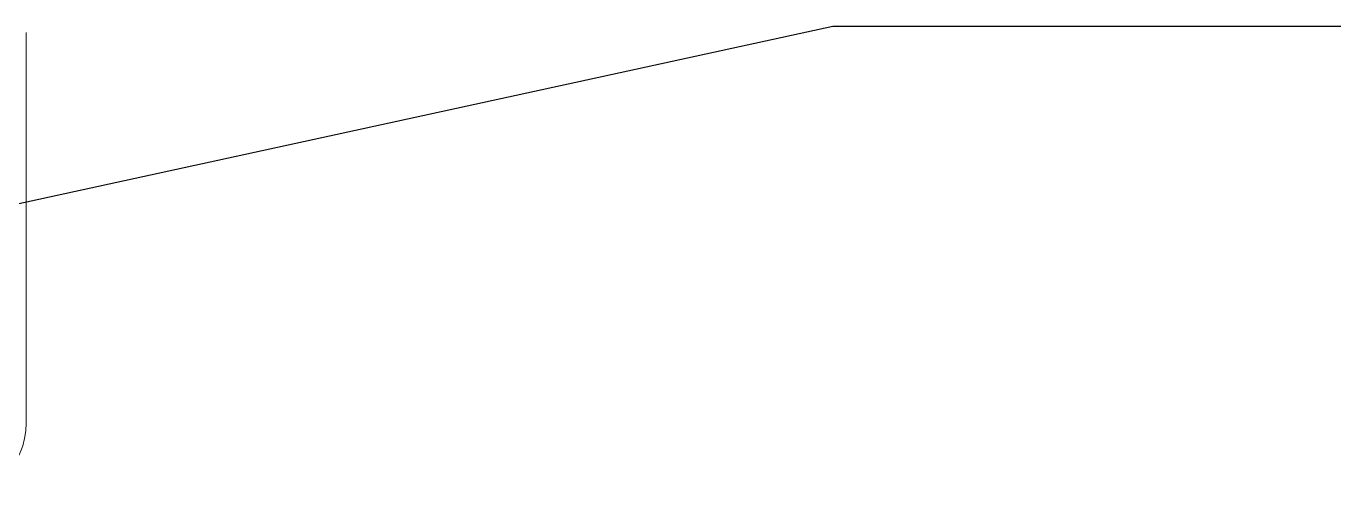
# Model space of a CAD drawing. Header units: inches. Extents: x 0 to 34.2, y 0 to 22.
# Drawn here: x 9.481 to 11.558, y 9.25 to 10 of the extents above; entities that cross this region are included whole.
import ezdxf
from ezdxf.enums import TextEntityAlignment as Align

# ---------------------------------------------------------------- set-up
doc = ezdxf.new("R2010")
doc.units = ezdxf.units.IN
doc.header["$MEASUREMENT"] = 0
doc.layers.add('SYMS', color=7, linetype='Continuous')
doc.layers.add('WHT_16AWG', color=7, linetype='Continuous')
doc.styles.add('WD', font='romans.shx', dxfattribs={"height": 0.185})

# ---------------------------------------------------------------- blocks, each defined once
blk = doc.blocks.new('HDV1_PROG_PORT')
at = {"color": 7, "linetype": 'Continuous', "lineweight": 15}
blk.add_line((2.1686, 0.1201), (2.1686, 0.7401), dxfattribs=at)
blk.add_arc((2.0486, 0.1201), 0.12, 270, 0, dxfattribs=at)
at = {"style": 'WD', "width": 0.7}
for tag, p in [('INST', (1.0625, 2.2321)), ('LOC', (1.0625, 2.0625)), ('DESC1', (1.0625, 1.9062)), ('DESC2', (1.0625, 1.75)), ('DESC3', (1.0625, 1.6021)), ('XREF', (1.0625, -0.4375))]:
    blk.add_attdef(tag, text='', height=0.125, dxfattribs=at).set_placement(p, align=Align.CENTER)
at = {"style": 'WD'}
blk.add_attdef('TAG1', text='', height=0.125, dxfattribs=at).set_placement((1.0625, 1.4375), align=Align.CENTER)
at = {"style": 'WD', "width": 0.8}
for tag, p in [('TERM03', (1.375, 0.5625)), ('TERM01', (1.25, 0.3125)), ('TERM02', (1.5, 0.3125))]:
    blk.add_attdef(tag, text='', height=0.125, dxfattribs=at).set_placement(p, align=Align.MIDDLE_LEFT)
at = {"style": 'WD'}
for tag, p, height, flags in [('X0TERM03', (1.3125, 0.5625), 0.005, 1), ('X0TERM01', (1.1875, 0.3125), 0.005, 1), ('X0TERM02', (1.4375, 0.3125), 0.005, 1), ('FAMILY', (1.4547, -0.0977), 0.01, 9)]:
    blk.add_attdef(tag, p, '', height=height, dxfattribs=dict(at, flags=flags))
at = {"style": 'WD', "flags": 9}
for tag, p in [('CAT', (1.4797, -0.1418)), ('MFG', (1.4778, -0.1613)), ('ASSYCODE', (1.48, -0.1786))]:
    blk.add_attdef(tag, text='', height=0.01, dxfattribs=at).set_placement(p, align=Align.CENTER)

msp = doc.modelspace()

# ---------------------------------------------------------------- linework, layer by layer
at = {"layer": 'WHT_16AWG'}
for p, q in [((8.75, 9.5625), (10.7625, 10)), ((10.7625, 10), (12.3236, 10))]:
    msp.add_line(p, q, dxfattribs=at)

# ---------------------------------------------------------------- block references
at = {"layer": 'SYMS'}
msp.add_blockref('HDV1_PROG_PORT', (7.3125, 9.25), dxfattribs=at)

doc.saveas('drawing.dxf')
